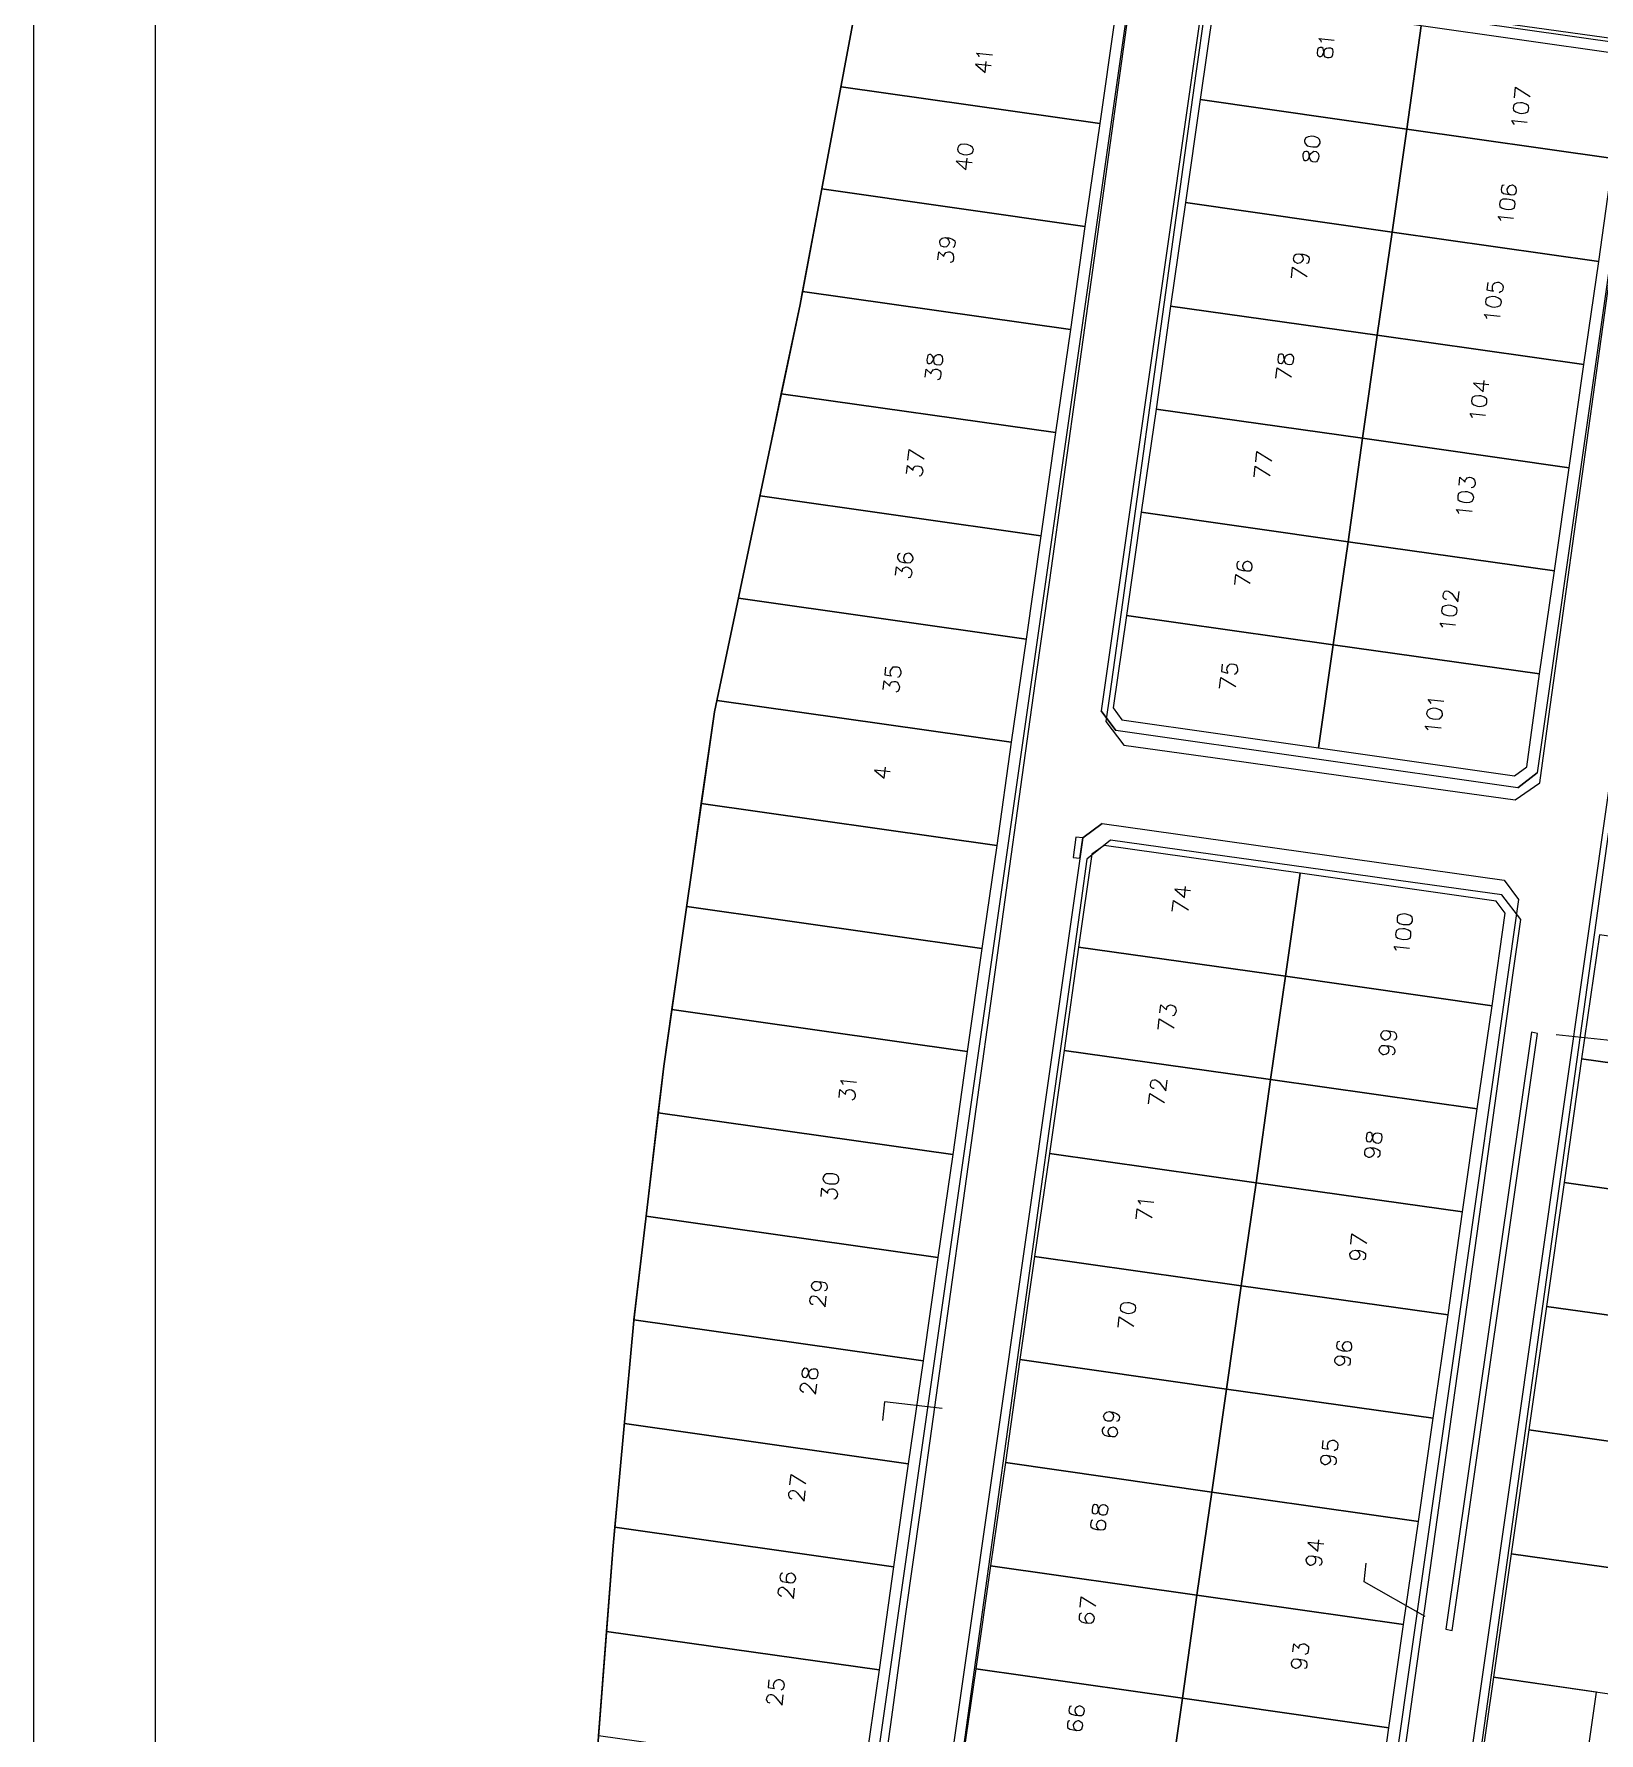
# Model space of a CAD drawing. Header units: metres. Extents: x 678 to 2349, y 417 to 1219.
# Drawn here: x 1831.5 to 1981.5, y 793 to 955.8 of the extents above; entities that cross this region are included whole.
import ezdxf

# ---------------------------------------------------------------- set-up
doc = ezdxf.new("R2010")
doc.units = ezdxf.units.M
doc.layers.add('BORDILLO', color=1, linetype='Continuous')
doc.layers.add('PDF2_area escolar', color=7, linetype='Continuous', true_color=0x989898)
doc.layers.add('PDF_Geometry', color=7, linetype='Continuous', true_color=0x797979)

# ---------------------------------------------------------------- blocks, each defined once
blk = doc.blocks.new('base')
at = {"layer": 'PDF_Geometry', "lineweight": 25, "extrusion": (-0.000787417, 0.063364, 0.99799), "elevation": 0.03}
for points in [[(-314.36, -197.29), (-299.6, -195.68), (-292.74, -194.19), (-282.66, -192.11), (-274.48, -190.36), (-258.04, -185.15), (-248.03, -180.61), (-240.54, -177.71), (-228.64, -174.04), (-222.73, -172.71), (-217.38, -171.04), (-209.93, -169.25), (-202.16, -164.76), (-196.2, -160.28), (-195.07, -159.82), (-178.09, -157.46), (-154.3, -156.61), (-136.67, -154.61), (-124.44, -153.16), (-118.07, -151.47), (-100.79, -146.65), (-80.95, -140.97), (-73.38, -139.33), (-61.69, -135.82), (-40.5, -131.6), (-37.73, -130.87), (-17.66, -129.44), (1.31, -127.46), (21.09, -124.93), (41.01, -122.83), (47.38, -123.46), (63.59, -123.19), (81.4, -124.31), (85.64, -96.07), (88.7, -66.39), (92.81, -40.78), (97.16, -22.39), (100.6, -1.56), (102.48, 8.32), (109.69, 37.36), (117.53, 76.62), (126.22, 115.64), (131.51, 149.59), (134.68, 173.97), (136.92, 195.59), (139.96, 229.68), (141.56, 250.68), (142.61, 271.37), (143.25, 283.21), (147.07, 312.94), (152.58, 355.63), (153.55, 396.04), (150.87, 418.02), (151.78, 438.64), (150.96, 458.03), (151.78, 438.64), (150.87, 418.02), (153.55, 396.04), (152.58, 355.63), (147.07, 312.94), (143.25, 283.21), (142.61, 271.37), (141.56, 250.68), (139.96, 229.68), (136.92, 195.59), (134.68, 173.97), (131.51, 149.59), (126.22, 115.64), (117.53, 76.62), (109.69, 37.36), (102.48, 8.32), (100.6, -1.56), (97.16, -22.39), (92.81, -40.78), (88.7, -66.39), (85.64, -96.07), (81.4, -124.31), (63.59, -123.19), (47.38, -123.46), (41.01, -122.83), (21.09, -124.93), (1.31, -127.46), (-17.66, -129.44), (-37.73, -130.87), (-40.5, -131.6), (-61.69, -135.82), (-73.38, -139.33), (-80.95, -140.97), (-100.79, -146.65), (-118.07, -151.47), (-124.44, -153.16), (-136.67, -154.61), (-154.3, -156.61), (-178.09, -157.46), (-195.07, -159.82), (-196.2, -160.28), (-202.16, -164.76), (-209.93, -169.25), (-217.38, -171.04), (-222.73, -172.71), (-228.64, -174.04), (-240.54, -177.71), (-248.03, -180.61), (-258.04, -185.15), (-274.48, -190.36), (-282.66, -192.11), (-292.74, -194.19), (-299.6, -195.68), (-314.36, -197.29), (-312.18, -178.45), (-309.15, -157.9), (-306.88, -132.9), (-305.82, -118), (-298.64, -78.8), (-291.06, -45.08), (-282.25, -15.12), (-275.64, 10.47), (-270.32, 33.9), (-263.82, 63.16), (-258.15, 86.41), (-284.42, 123.89)], [(129.33, 446.99), (130.72, 376.63), (119.72, 267.26), (72.74, -35.35), (74.13, -37.23), (92.98, -40.15)], [(78.6, 47.97), (76.72, 46.57), (38.3, 52.55), (36.9, 54.43), (47.47, 122.48), (49.35, 123.88), (87.77, 117.9), (89.17, 116.02)], [(76.72, 46.57), (78.6, 47.97), (89.17, 116.02), (87.77, 117.9)], [(67.27, 52.07), (67.3, 51.93), (67.51, 51.72), (66.04, 51.89)], [(98.94, 53.96), (100.45, 53.78), (99.52, 54.58), (99.4, 53.53)], [(100.08, 53.08), (100.11, 52.94), (100.32, 52.73), (98.81, 52.91)], [(8.71, 193.58), (-11.71, 61.96), (-10.36, 60.08), (28.1, 54.1), (29.98, 55.5), (58.5, 239.45)], [(48.84, 57.63), (48.72, 56.62), (47.34, 57.53)], [(48.87, 60.22), (48.95, 60.07), (49.1, 59.82), (47.64, 60)], [(100.89, 63.23), (102.4, 63.05), (101.48, 63.9), (101.35, 62.8)], [(49.94, 66.03), (50.13, 66.05), (50.2, 66.28), (50.22, 66.41), (50.2, 66.65), (49.99, 66.81), (49.63, 66.9), (49.26, 66.95), (48.98, 66.93), (48.83, 66.81), (48.76, 66.59), (48.75, 66.5), (48.77, 66.31), (48.89, 66.16), (49.11, 66.04), (49.15, 66.03), (49.39, 66.1), (49.55, 66.22), (49.66, 66.39), (49.67, 66.48), (49.61, 66.72), (49.49, 66.87), (49.26, 66.95)], [(50.3, 69.42), (50.33, 69.27), (50.53, 69.02), (49.07, 69.19)], [(103.56, 70.37), (103.34, 70.49), (103.22, 70.65), (103.15, 70.84), (103.16, 70.93), (103.28, 71.1), (103.44, 71.27), (103.67, 71.29), (103.72, 71.28), (103.94, 71.21), (104.05, 71.01), (104.08, 70.82), (104.07, 70.73), (104, 70.55), (103.84, 70.43), (103.56, 70.37), (103.19, 70.42), (102.84, 70.55), (102.63, 70.72), (102.6, 70.91), (102.62, 71.04), (102.69, 71.27), (102.84, 71.34)], [(104.28, 72.51), (104.19, 71.74), (103.69, 72.21), (103.67, 72.03), (103.56, 71.9), (103.5, 71.82), (103.26, 71.75), (103.13, 71.77), (102.91, 71.89), (102.79, 72.04), (102.77, 72.28), (102.79, 72.46), (102.86, 72.68), (102.97, 72.76), (103.11, 72.79)], [(69.67, 72.37), (69.45, 72.44), (69.33, 72.6), (69.26, 72.84), (69.27, 72.93), (69.39, 73.1), (69.54, 73.22), (69.78, 73.28), (69.83, 73.28), (70.04, 73.16), (70.16, 73.01), (70.19, 72.82), (70.18, 72.73), (70.1, 72.5), (69.95, 72.38), (69.67, 72.37), (69.31, 72.41), (68.95, 72.5), (68.73, 72.67), (68.71, 72.9), (68.73, 73.04), (68.8, 73.26), (68.95, 73.29)], [(70.41, 74.65), (70.29, 73.64), (68.91, 74.55)], [(51.62, 75.33), (51.71, 76.06), (51.07, 76.19), (51.16, 76.13), (51.18, 75.9), (51.15, 75.67), (51.08, 75.49), (50.93, 75.37), (50.69, 75.31), (50.55, 75.32), (50.33, 75.44), (50.21, 75.6), (50.14, 75.79), (50.17, 76.02), (50.29, 76.23), (50.39, 76.27), (50.53, 76.34)], [(51.76, 78.79), (51.79, 78.65), (51.99, 78.4), (50.48, 78.58)], [(105.64, 83.76), (105.54, 82.98), (105.04, 83.46), (105.02, 83.27), (104.91, 83.15), (104.86, 83.06), (104.62, 83), (104.48, 83.01), (104.26, 83.13), (104.14, 83.29), (104.12, 83.52), (104.15, 83.7), (104.22, 83.93), (104.32, 84.01), (104.46, 84.04)], [(72.03, 84.28), (71.91, 83.28), (70.54, 84.18)], [(51.64, 85.16), (53.11, 84.98), (52.19, 85.84), (52.06, 84.74)], [(53.23, 88.31), (53.3, 88.16), (53.46, 87.91), (52, 88.09)], [(107.38, 91.71), (107.26, 90.7), (105.84, 91.61)], [(74.06, 92.29), (73.94, 91.28), (72.52, 92.2)], [(107.54, 92.99), (107.44, 92.21), (106.9, 92.69), (106.88, 92.51), (106.81, 92.38), (106.71, 92.3), (106.52, 92.27), (106.34, 92.3), (106.16, 92.36), (106.04, 92.52), (105.98, 92.76), (106, 92.94), (106.12, 93.16), (106.18, 93.24), (106.32, 93.27)], [(74.24, 93.71), (74.11, 92.7), (72.69, 93.61)], [(54.61, 94.77), (54.52, 94), (54.02, 94.47), (54, 94.29), (53.89, 94.16), (53.83, 94.08), (53.59, 94.01), (53.45, 94.03), (53.24, 94.15), (53.12, 94.3), (53.05, 94.54), (53.07, 94.73), (53.19, 94.94), (53.3, 95.02), (53.44, 95.05)], [(54.66, 97.5), (54.69, 97.36), (54.89, 97.1), (53.38, 97.29)], [(108.23, 100.65), (108.37, 100.68), (108.49, 100.89), (108.51, 101.03), (108.44, 101.23), (108.28, 101.43), (107.91, 101.52), (107.55, 101.56), (107.27, 101.55), (107.11, 101.39), (107, 101.21), (106.99, 101.12), (107.06, 100.93), (107.18, 100.77), (107.35, 100.66), (107.44, 100.65), (107.68, 100.71), (107.83, 100.83), (107.9, 101.01), (107.91, 101.1), (107.89, 101.29), (107.77, 101.49), (107.55, 101.56)], [(75.77, 101.82), (75.91, 101.85), (75.99, 102.07), (76, 102.21), (75.98, 102.45), (75.77, 102.61), (75.41, 102.7), (75.09, 102.74), (74.77, 102.73), (74.61, 102.61), (74.54, 102.39), (74.53, 102.34), (74.55, 102.11), (74.67, 101.95), (74.89, 101.84), (74.98, 101.82), (75.18, 101.89), (75.33, 102.01), (75.45, 102.23), (75.45, 102.28), (75.39, 102.52), (75.27, 102.67), (75.09, 102.74)], [(108.71, 102.72), (108.62, 101.95), (108.07, 102.43), (108.05, 102.25), (107.99, 102.11), (107.88, 102.03), (107.69, 101.96), (107.51, 101.99), (107.34, 102.1), (107.21, 102.25), (107.15, 102.49), (107.17, 102.68), (107.29, 102.89), (107.35, 102.98), (107.49, 103.01)], [(76.22, 104.04), (76.11, 103.08), (74.73, 103.94)], [(55.93, 105.74), (56.02, 105.73), (56.15, 105.67), (56.24, 105.57), (56.26, 105.42), (56.23, 105.15), (56.17, 105.02), (56.07, 104.94), (55.92, 104.91), (55.79, 104.93), (55.66, 104.99), (55.44, 105.15), (54.85, 105.97), (54.72, 104.96)], [(56.34, 108.38), (56.42, 108.23), (56.57, 107.98), (55.11, 108.16)], [(109.77, 111.54), (109.86, 112.28), (109.23, 112.4), (109.27, 112.35), (109.33, 112.11), (109.3, 111.88), (109.19, 111.71), (109.03, 111.54), (108.84, 111.52), (108.66, 111.54), (108.48, 111.61), (108.37, 111.81), (108.3, 112), (108.32, 112.23), (108.44, 112.45), (108.49, 112.49), (108.64, 112.56)], [(77.79, 113.96), (77.67, 112.95), (76.24, 113.82)], [(77.51, 111.67), (77.6, 112.36), (76.97, 112.53), (77, 112.43), (77.07, 112.24), (77.04, 112.01), (76.92, 111.79), (76.77, 111.67), (76.58, 111.65), (76.4, 111.67), (76.22, 111.74), (76.1, 111.89), (76.04, 112.13), (76.07, 112.36), (76.18, 112.53), (76.24, 112.62), (76.38, 112.69)], [(110.03, 113.69), (109.93, 112.87), (109.39, 113.4), (109.36, 113.17), (109.3, 113.04), (109.2, 112.96), (109.01, 112.93), (108.83, 112.96), (108.65, 113.02), (108.54, 113.22), (108.47, 113.42), (108.49, 113.65), (108.61, 113.86), (108.66, 113.9), (108.81, 113.98)], [(57.55, 115.7), (57.62, 115.55), (57.82, 115.3), (56.32, 115.48)], [(57.86, 118.26), (57.93, 118.11), (58.13, 117.86), (56.62, 118.04)], [(109.45, 121.6), (110.96, 121.42), (110.04, 122.22), (109.91, 121.17)], [(49.35, 123.88), (47.47, 122.48)], [(91.09, 128.17), (91.73, 128.09), (92.02, 130.05), (91.38, 130.13), (91.09, 128.17), (89.21, 126.82), (50.75, 132.75), (49.4, 134.63), (67.75, 253.12), (69.64, 254.52), (108.1, 248.54), (109.45, 246.66)], [(89.21, 126.82), (91.09, 128.17), (109.45, 246.66), (108.1, 248.54)], [(82.59, 135.32), (82.47, 134.31), (81.05, 135.22)], [(80.83, 133.39), (82.33, 133.21), (81.41, 134.02), (81.28, 132.97)], [(61.14, 139.38), (61.22, 139.23), (61.37, 138.98), (59.91, 139.16)], [(84.09, 146.63), (83.97, 145.63), (82.55, 146.54)], [(83.9, 145.08), (83.81, 144.3), (83.26, 144.79), (83.24, 144.6), (83.18, 144.47), (83.08, 144.39), (82.88, 144.32), (82.75, 144.34), (82.53, 144.46), (82.41, 144.61), (82.34, 144.85), (82.37, 145.03), (82.49, 145.25), (82.54, 145.34), (82.69, 145.37)], [(62.21, 147.05), (61.98, 147.12), (61.86, 147.27), (61.84, 147.51), (61.86, 147.6), (61.92, 147.77), (62.08, 147.9), (62.32, 147.96), (62.41, 147.95), (62.58, 147.83), (62.7, 147.68), (62.77, 147.49), (62.76, 147.4), (62.64, 147.18), (62.49, 147.06), (62.21, 147.05), (61.84, 147.09), (61.48, 147.18), (61.31, 147.34), (61.25, 147.58), (61.27, 147.71), (61.39, 147.93), (61.53, 147.96)], [(45.95, 147.61), (36.86, 148.71), (37.04, 150.22)], [(62.38, 148.46), (62.15, 148.54), (62.03, 148.69), (62.02, 148.92), (62.03, 149.01), (62.09, 149.19), (62.25, 149.31), (62.49, 149.38), (62.58, 149.37), (62.75, 149.25), (62.87, 149.1), (62.94, 148.9), (62.93, 148.81), (62.81, 148.6), (62.66, 148.47), (62.38, 148.46), (62.01, 148.51), (61.65, 148.6), (61.48, 148.76), (61.42, 148.99), (61.44, 149.13), (61.56, 149.35), (61.7, 149.38)], [(114.32, 151.57), (114.35, 151.43), (114.55, 151.17), (113.04, 151.35)], [(84.54, 152.33), (84.64, 152.32), (84.77, 152.26), (84.85, 152.15), (84.88, 152.01), (84.84, 151.74), (84.78, 151.61), (84.68, 151.53), (84.54, 151.5), (84.4, 151.51), (84.27, 151.57), (84.06, 151.74), (83.41, 152.56), (83.29, 151.55)], [(114.74, 152.82), (114.65, 152.04), (114.11, 152.52), (114.08, 152.3), (114.02, 152.16), (113.92, 152.13), (113.73, 152.06), (113.54, 152.08), (113.37, 152.2), (113.25, 152.35), (113.18, 152.54), (113.21, 152.77), (113.33, 152.99), (113.38, 153.03), (113.53, 153.1)], [(85.09, 153.79), (84.97, 152.79), (83.55, 153.7)], [(63.88, 158.25), (63.71, 158.36), (63.59, 158.52), (63.52, 158.76), (63.53, 158.8), (63.65, 159.02), (63.8, 159.14), (64, 159.21), (64.09, 159.2), (64.31, 159.08), (64.43, 158.93), (64.44, 158.69), (64.44, 158.65), (64.37, 158.42), (64.21, 158.3), (63.88, 158.25), (63.56, 158.29), (63.21, 158.42), (62.99, 158.59), (62.98, 158.82), (62.99, 158.96), (63.06, 159.14), (63.21, 159.21)], [(116.58, 162.29), (116.49, 161.51), (115.94, 161.99), (115.92, 161.81), (115.86, 161.68), (115.76, 161.6), (115.57, 161.58), (115.43, 161.59), (115.21, 161.67), (115.09, 161.82), (115.02, 162.06), (115.05, 162.29), (115.16, 162.46), (115.22, 162.55), (115.36, 162.57)], [(85.97, 163.43), (86, 163.28), (86.21, 163.07), (84.7, 163.25)], [(86.42, 164.81), (86.3, 163.85), (84.88, 164.72)], [(65.88, 167.52), (65.76, 166.51), (64.34, 167.42)], [(65.44, 168.08), (65.22, 168.2), (65.1, 168.35), (65.03, 168.55), (65.04, 168.64), (65.16, 168.85), (65.31, 168.98), (65.55, 168.99), (65.59, 168.99), (65.81, 168.91), (65.94, 168.76), (66, 168.52), (65.99, 168.43), (65.87, 168.26), (65.72, 168.14), (65.44, 168.08), (65.07, 168.12), (64.72, 168.26), (64.5, 168.42), (64.48, 168.61), (64.5, 168.75), (64.57, 168.97), (64.76, 169.04)], [(117.05, 170.44), (116.83, 170.51), (116.71, 170.67), (116.69, 170.9), (116.7, 170.99), (116.77, 171.17), (116.92, 171.29), (117.16, 171.35), (117.25, 171.34), (117.43, 171.23), (117.55, 171.08), (117.62, 170.88), (117.61, 170.79), (117.49, 170.57), (117.33, 170.45), (117.05, 170.44), (116.69, 170.48), (116.33, 170.57), (116.16, 170.73), (116.1, 170.97), (116.11, 171.11), (116.23, 171.33), (116.37, 171.36)], [(117.46, 172.66), (117.55, 172.65), (117.68, 172.59), (117.72, 172.49), (117.79, 172.34), (117.76, 172.07), (117.65, 171.94), (117.59, 171.86), (117.45, 171.83), (117.31, 171.85), (117.14, 171.91), (116.97, 172.07), (116.33, 172.89), (116.21, 171.89)], [(88.27, 175.2), (88.15, 174.2), (86.78, 175.11)], [(67.09, 176.83), (67.29, 176.9), (67.35, 177.08), (67.38, 177.26), (67.35, 177.45), (67.14, 177.61), (66.79, 177.75), (66.42, 177.79), (66.14, 177.73), (65.98, 177.61), (65.91, 177.44), (65.9, 177.34), (65.92, 177.11), (66.04, 176.96), (66.26, 176.88), (66.31, 176.88), (66.54, 176.9), (66.7, 177.02), (66.82, 177.23), (66.83, 177.33), (66.76, 177.52), (66.64, 177.67), (66.42, 177.79)], [(66.98, 178.23), (66.81, 178.3), (66.64, 178.46), (66.62, 178.69), (66.63, 178.79), (66.7, 178.96), (66.9, 179.08), (67.09, 179.15), (67.19, 179.14), (67.36, 179.02), (67.52, 178.86), (67.55, 178.68), (67.54, 178.58), (67.46, 178.36), (67.26, 178.25), (66.98, 178.23), (66.62, 178.28), (66.3, 178.36), (66.09, 178.53), (66.07, 178.76), (66.09, 178.9), (66.16, 179.12), (66.31, 179.15)], [(118.47, 181.07), (118.56, 181.06), (118.69, 180.95), (118.73, 180.9), (118.81, 180.75), (118.77, 180.48), (118.66, 180.31), (118.61, 180.27), (118.46, 180.19), (118.32, 180.21), (118.15, 180.32), (117.98, 180.48), (117.34, 181.26), (117.22, 180.3)], [(105.23, 182.81), (110.76, 182.09), (110.97, 183.88)], [(89.66, 184.78), (89.8, 184.81), (89.92, 185.02), (89.94, 185.16), (89.87, 185.4), (89.71, 185.56), (89.35, 185.65), (88.98, 185.69), (88.7, 185.68), (88.55, 185.56), (88.43, 185.34), (88.42, 185.3), (88.49, 185.06), (88.61, 184.9), (88.83, 184.78), (88.87, 184.78), (89.11, 184.84), (89.26, 184.96), (89.38, 185.18), (89.39, 185.23), (89.32, 185.47), (89.2, 185.62), (88.98, 185.69)], [(89.2, 183.3), (88.99, 183.42), (88.87, 183.57), (88.84, 183.76), (88.85, 183.85), (88.93, 184.08), (89.08, 184.2), (89.31, 184.21), (89.4, 184.2), (89.58, 184.14), (89.7, 183.98), (89.77, 183.74), (89.76, 183.65), (89.64, 183.48), (89.49, 183.36), (89.2, 183.3), (88.84, 183.34), (88.53, 183.47), (88.32, 183.64), (88.25, 183.83), (88.27, 184.02), (88.38, 184.19), (88.53, 184.26)], [(68.79, 186.32), (68.88, 187.05), (68.25, 187.17), (68.33, 187.11), (68.35, 186.88), (68.32, 186.65), (68.25, 186.47), (68.1, 186.35), (67.86, 186.29), (67.72, 186.31), (67.51, 186.42), (67.39, 186.58), (67.36, 186.77), (67.39, 187), (67.46, 187.22), (67.56, 187.25), (67.71, 187.33)], [(68.45, 187.75), (68.28, 187.82), (68.16, 187.97), (68.09, 188.21), (68.1, 188.3), (68.22, 188.47), (68.37, 188.59), (68.56, 188.66), (68.66, 188.65), (68.87, 188.53), (68.99, 188.38), (69.02, 188.19), (69.01, 188.1), (68.93, 187.88), (68.78, 187.76), (68.45, 187.75), (68.13, 187.79), (67.77, 187.88), (67.56, 188.04), (67.54, 188.28), (67.56, 188.41), (67.63, 188.64), (67.78, 188.66)], [(119.91, 189.94), (119.79, 188.94), (118.37, 189.85)], [(119.71, 191.31), (119.8, 191.3), (119.93, 191.24), (119.96, 191.14), (120.04, 190.99), (120.01, 190.72), (119.9, 190.59), (119.84, 190.51), (119.7, 190.48), (119.56, 190.49), (119.38, 190.56), (119.22, 190.72), (118.57, 191.54), (118.45, 190.53)], [(90.92, 193.71), (91.06, 193.74), (91.14, 193.96), (91.15, 194.1), (91.14, 194.34), (90.92, 194.5), (90.56, 194.59), (90.2, 194.63), (89.92, 194.62), (89.76, 194.5), (89.69, 194.28), (89.68, 194.19), (89.7, 194), (89.82, 193.84), (90.04, 193.73), (90.09, 193.72), (90.33, 193.78), (90.48, 193.9), (90.59, 194.08), (90.61, 194.17), (90.54, 194.41), (90.42, 194.56), (90.2, 194.63)], [(68.83, 196.28), (70.34, 196.1), (69.42, 196.95), (69.29, 195.85)], [(69.99, 197.39), (69.81, 197.46), (69.64, 197.62), (69.63, 197.85), (69.63, 197.9), (69.7, 198.12), (69.9, 198.24), (70.1, 198.31), (70.19, 198.3), (70.36, 198.18), (70.48, 198.03), (70.55, 197.79), (70.54, 197.74), (70.42, 197.53), (70.27, 197.41), (69.99, 197.39), (69.62, 197.44), (69.31, 197.52), (69.1, 197.69), (69.03, 197.93), (69.05, 198.06), (69.17, 198.28), (69.31, 198.31)], [(59.2, 203.33), (65.01, 199.94), (64.79, 198.16)], [(120.7, 198.42), (120.85, 198.45), (120.96, 198.67), (120.98, 198.81), (120.92, 199.05), (120.75, 199.21), (120.39, 199.3), (120.02, 199.34), (119.75, 199.33), (119.59, 199.21), (119.47, 198.99), (119.47, 198.94), (119.53, 198.71), (119.65, 198.55), (119.87, 198.43), (119.91, 198.43), (120.15, 198.49), (120.31, 198.61), (120.38, 198.83), (120.39, 198.88), (120.37, 199.11), (120.25, 199.27), (120.02, 199.34)], [(120.83, 200.64), (120.92, 200.62), (121.05, 200.52), (121.09, 200.47), (121.16, 200.32), (121.13, 200.04), (121.02, 199.87), (120.96, 199.83), (120.82, 199.76), (120.68, 199.77), (120.51, 199.89), (120.34, 200.05), (119.7, 200.86), (119.58, 199.86)], [(92.25, 202.04), (92.13, 201.03), (90.75, 201.94)], [(8.56, 202.89), (65.66, 264.23), (104.99, 258.14), (106.87, 259.49), (108.31, 268.73), (119.23, 377.08), (117.81, 447.54)], [(92.13, 202.61), (92.28, 202.68), (92.35, 202.91), (92.37, 203.04), (92.35, 203.23), (92.14, 203.44), (91.78, 203.53), (91.46, 203.57), (91.18, 203.56), (90.98, 203.4), (90.91, 203.22), (90.9, 203.13), (90.92, 202.94), (91.08, 202.74), (91.26, 202.67), (91.35, 202.66), (91.54, 202.68), (91.7, 202.85), (91.81, 203.02), (91.82, 203.11), (91.75, 203.3), (91.64, 203.5), (91.46, 203.57)], [(71.93, 206.57), (71.83, 205.8), (71.34, 206.27), (71.31, 206.05), (71.2, 205.92), (71.15, 205.88), (70.91, 205.82), (70.77, 205.83), (70.56, 205.95), (70.43, 206.1), (70.41, 206.29), (70.44, 206.52), (70.51, 206.74), (70.61, 206.78), (70.76, 206.85)], [(71.55, 207.27), (71.33, 207.34), (71.2, 207.5), (71.14, 207.73), (71.15, 207.78), (71.27, 208), (71.42, 208.12), (71.66, 208.18), (71.7, 208.18), (71.92, 208.06), (72.04, 207.9), (72.06, 207.67), (72.06, 207.62), (71.98, 207.4), (71.83, 207.28), (71.55, 207.27), (71.18, 207.31), (70.82, 207.4), (70.61, 207.57), (70.59, 207.8), (70.61, 207.94), (70.68, 208.16), (70.82, 208.19)], [(122.16, 208.64), (122.25, 209.37), (121.62, 209.49), (121.66, 209.44), (121.72, 209.2), (121.7, 209.02), (121.58, 208.8), (121.43, 208.68), (121.23, 208.61), (121.1, 208.63), (120.88, 208.74), (120.76, 208.9), (120.7, 209.14), (120.72, 209.32), (120.84, 209.54), (120.89, 209.58), (121.04, 209.65)], [(122.06, 210.87), (122.15, 210.86), (122.29, 210.8), (122.32, 210.7), (122.4, 210.56), (122.36, 210.28), (122.26, 210.16), (122.2, 210.07), (122.06, 210.04), (121.92, 210.06), (121.74, 210.12), (121.58, 210.28), (120.93, 211.1), (120.81, 210.1)], [(93.21, 211.52), (93.35, 211.55), (93.42, 211.77), (93.44, 211.91), (93.42, 212.15), (93.21, 212.31), (92.85, 212.4), (92.53, 212.44), (92.25, 212.43), (92.05, 212.31), (91.98, 212.09), (91.96, 212), (91.99, 211.81), (92.15, 211.65), (92.33, 211.54), (92.42, 211.52), (92.61, 211.59), (92.77, 211.71), (92.88, 211.89), (92.89, 211.98), (92.83, 212.22), (92.71, 212.37), (92.53, 212.44)], [(93.38, 212.94), (93.52, 212.97), (93.59, 213.19), (93.61, 213.33), (93.59, 213.56), (93.38, 213.73), (93.02, 213.82), (92.7, 213.86), (92.42, 213.84), (92.22, 213.73), (92.15, 213.5), (92.14, 213.41), (92.16, 213.22), (92.33, 213.07), (92.5, 212.95), (92.59, 212.94), (92.78, 213.01), (92.94, 213.13), (93.05, 213.3), (93.06, 213.39), (93, 213.63), (92.88, 213.79), (92.7, 213.86)]]:
    blk.add_lwpolyline(points, dxfattribs=at)
for points in [[(113.35, 55.79), (111.42, 45.96), (87.07, 49.73), (88.58, 59.61)], [(59.2, 60.51), (57.68, 50.63), (76.44, 47.72), (77.56, 48.56), (78.95, 57.43)], [(39.45, 63.58), (38.05, 54.71), (38.88, 53.54), (57.68, 50.63), (59.2, 60.51)], [(67.68, 53.13), (67.65, 53.32), (67.48, 53.44), (67.35, 53.45), (67.2, 53.38), (67.14, 53.25), (67.01, 52.98), (66.94, 52.76), (66.78, 52.64), (66.6, 52.62), (66.41, 52.64), (66.28, 52.7), (66.2, 52.8), (66.18, 52.99), (66.22, 53.31), (66.28, 53.49), (66.39, 53.57), (66.53, 53.6), (66.71, 53.58), (66.89, 53.51), (67.01, 53.35), (67.03, 53.12), (67.09, 52.83), (67.11, 52.69), (67.24, 52.58), (67.38, 52.57), (67.57, 52.64), (67.64, 52.81)], [(115.32, 65.57), (113.35, 55.79), (88.58, 59.61), (90.14, 69.49)], [(60.71, 70.39), (59.2, 60.51), (78.95, 57.43), (80.47, 67.31)], [(48.96, 58.64), (48.93, 58.82), (48.72, 58.99), (48.37, 59.12), (48.18, 59.15), (47.81, 59.1), (47.56, 58.99), (47.5, 58.81), (47.47, 58.63), (47.5, 58.44), (47.71, 58.28), (48.06, 58.14), (48.25, 58.12), (48.62, 58.17), (48.87, 58.28), (48.94, 58.45)], [(69.02, 61.6), (68.95, 61.79), (68.75, 62), (68.43, 62.09), (68.2, 62.11), (67.83, 62.11), (67.63, 61.95), (67.51, 61.78), (67.5, 61.64), (67.56, 61.4), (67.73, 61.24), (68.08, 61.11), (68.31, 61.08), (68.64, 61.13), (68.89, 61.24), (69.01, 61.46)], [(40.96, 73.46), (39.45, 63.58), (59.2, 60.51), (60.71, 70.39)], [(102.26, 61.9), (102.2, 62.14), (102.03, 62.3), (101.68, 62.44), (101.45, 62.47), (101.12, 62.41), (100.87, 62.3), (100.75, 62.09), (100.74, 61.95), (100.81, 61.76), (101.02, 61.59), (101.33, 61.46), (101.56, 61.43), (101.93, 61.48), (102.13, 61.6), (102.24, 61.77)], [(69.2, 63.06), (69.13, 63.3), (69.01, 63.41), (68.87, 63.42), (68.72, 63.35), (68.62, 63.22), (68.54, 62.95), (68.42, 62.74), (68.26, 62.62), (68.12, 62.54), (67.89, 62.57), (67.76, 62.68), (67.72, 62.73), (67.66, 62.97), (67.69, 63.24), (67.81, 63.46), (67.87, 63.54), (68.01, 63.57), (68.24, 63.55), (68.37, 63.48), (68.48, 63.28), (68.55, 63.09), (68.57, 62.81), (68.64, 62.62), (68.77, 62.56), (68.9, 62.54), (69.05, 62.57), (69.17, 62.79)], [(117.29, 75.4), (115.32, 65.57), (90.14, 69.49), (91.66, 79.37)], [(62.28, 80.26), (60.71, 70.39), (80.47, 67.31), (82.04, 77.23)], [(50.39, 67.83), (50.37, 68.06), (50.16, 68.23), (49.8, 68.32), (49.57, 68.35), (49.25, 68.34), (49, 68.23), (48.93, 68.01), (48.91, 67.87), (48.93, 67.63), (49.14, 67.47), (49.46, 67.39), (49.68, 67.36), (50.06, 67.36), (50.3, 67.47), (50.37, 67.69)], [(42.52, 83.34), (40.96, 73.46), (60.71, 70.39), (62.28, 80.26)], [(119.44, 85.2), (117.53, 76.62), (117.29, 75.4), (91.66, 79.37), (93.22, 89.24)], [(63.79, 90.14), (62.28, 80.26), (82.04, 77.23), (83.55, 87.11)], [(51.84, 77.21), (51.82, 77.4), (51.61, 77.56), (51.25, 77.7), (51.03, 77.72), (50.69, 77.67), (50.45, 77.56), (50.34, 77.39), (50.31, 77.21), (50.38, 77.01), (50.6, 76.85), (50.9, 76.72), (51.13, 76.69), (51.51, 76.74), (51.75, 76.85), (51.82, 77.02)], [(44.04, 93.22), (42.52, 83.34), (62.28, 80.26), (63.79, 90.14)], [(105.44, 82.11), (105.42, 82.34), (105.29, 82.45), (105.16, 82.47), (105.01, 82.39), (104.9, 82.27), (104.78, 82.01), (104.7, 81.78), (104.55, 81.66), (104.4, 81.59), (104.17, 81.61), (104.05, 81.72), (103.97, 81.82), (103.94, 82.01), (103.97, 82.29), (104.05, 82.51), (104.15, 82.59), (104.29, 82.62), (104.52, 82.59), (104.65, 82.53), (104.77, 82.38), (104.79, 82.14), (104.85, 81.86), (104.93, 81.71), (105.05, 81.6), (105.19, 81.58), (105.34, 81.66), (105.4, 81.84)], [(71.82, 82.5), (71.8, 82.73), (71.67, 82.84), (71.49, 82.86), (71.34, 82.79), (71.28, 82.66), (71.16, 82.39), (71.08, 82.17), (70.93, 82.05), (70.74, 81.98), (70.55, 82), (70.43, 82.11), (70.34, 82.17), (70.32, 82.4), (70.36, 82.67), (70.43, 82.9), (70.53, 82.98), (70.67, 83.01), (70.86, 82.98), (71.03, 82.92), (71.15, 82.72), (71.17, 82.53), (71.23, 82.24), (71.26, 82.06), (71.39, 81.99), (71.57, 81.97), (71.71, 82), (71.79, 82.22)], [(121.59, 94.96), (119.44, 85.2), (93.22, 89.24), (94.73, 99.12)], [(53.31, 86.68), (53.29, 86.91), (53.08, 87.07), (52.73, 87.21), (52.54, 87.23), (52.17, 87.18), (51.92, 87.07), (51.85, 86.85), (51.83, 86.71), (51.85, 86.53), (52.07, 86.36), (52.42, 86.23), (52.6, 86.2), (52.98, 86.25), (53.23, 86.36), (53.29, 86.54)], [(65.31, 100.07), (63.79, 90.14), (83.55, 87.11), (85.11, 96.99)], [(45.55, 103.1), (44.04, 93.22), (63.79, 90.14), (65.31, 100.07)], [(54.75, 95.92), (54.73, 96.15), (54.52, 96.31), (54.16, 96.4), (53.93, 96.43), (53.6, 96.42), (53.36, 96.31), (53.24, 96.1), (53.22, 95.96), (53.29, 95.72), (53.5, 95.56), (53.81, 95.43), (54.04, 95.4), (54.41, 95.45), (54.66, 95.56), (54.73, 95.78)], [(123.79, 104.75), (121.59, 94.96), (94.73, 99.12), (96.26, 109.05)], [(66.87, 109.94), (65.31, 100.07), (85.11, 96.99), (86.63, 106.87)], [(47.11, 112.97), (45.55, 103.1), (65.31, 100.07), (66.87, 109.94)], [(125.95, 114.56), (123.79, 104.75), (96.26, 109.05), (97.82, 118.92)], [(56.43, 106.8), (56.41, 106.98), (56.19, 107.15), (55.84, 107.28), (55.66, 107.31), (55.28, 107.26), (55.03, 107.15), (54.97, 106.97), (54.95, 106.83), (54.97, 106.6), (55.18, 106.44), (55.54, 106.3), (55.72, 106.28), (56.09, 106.33), (56.34, 106.44), (56.41, 106.66)], [(68.39, 119.82), (66.87, 109.94), (86.63, 106.87), (88.02, 115.74), (87.19, 116.91)], [(48.46, 121.9), (47.11, 112.97), (66.87, 109.94), (68.39, 119.82), (49.63, 122.73)], [(127.6, 124.42), (126.22, 115.64), (125.95, 114.56), (97.82, 118.92), (99.33, 128.8)], [(57.99, 116.67), (57.92, 116.86), (57.71, 117.07), (57.4, 117.16), (57.17, 117.19), (56.8, 117.18), (56.6, 117.02), (56.48, 116.85), (56.47, 116.71), (56.53, 116.48), (56.7, 116.32), (57.05, 116.18), (57.28, 116.15), (57.61, 116.21), (57.85, 116.32), (57.97, 116.53)], [(129.11, 134.3), (127.6, 124.42), (99.33, 128.8), (100.89, 138.67)], [(71.81, 141.71), (70.3, 131.83), (89.05, 128.93), (90.22, 129.76), (91.62, 138.68)], [(52.06, 144.79), (50.71, 135.91), (51.54, 134.74), (70.3, 131.83), (71.81, 141.71)], [(130.67, 144.18), (129.11, 134.3), (100.89, 138.67), (102.41, 148.55)], [(61.06, 136.38), (61.04, 136.57), (60.83, 136.78), (60.47, 136.87), (60.29, 136.89), (59.92, 136.89), (59.67, 136.73), (59.6, 136.56), (59.58, 136.42), (59.6, 136.18), (59.81, 136.02), (60.17, 135.88), (60.35, 135.86), (60.73, 135.91), (60.97, 136.02), (61.04, 136.24)], [(61.23, 137.8), (61.21, 138.03), (61, 138.19), (60.64, 138.28), (60.46, 138.31), (60.09, 138.3), (59.84, 138.2), (59.77, 137.97), (59.75, 137.83), (59.77, 137.6), (59.98, 137.44), (60.34, 137.3), (60.52, 137.28), (60.9, 137.33), (61.14, 137.44), (61.21, 137.66)], [(23.74, 153.02), (21.95, 141.18), (41.7, 138.11), (43.55, 149.99)], [(73.37, 151.59), (71.81, 141.71), (91.62, 138.68), (93.13, 148.56)], [(53.62, 154.66), (52.06, 144.79), (71.81, 141.71), (73.37, 151.59)], [(132.1, 154.07), (131.51, 149.59), (130.67, 144.18), (102.41, 148.55), (103.92, 158.43)], [(57.22, 204.59), (56.63, 204.71), (47.75, 147.49), (48.33, 147.37)], [(74.89, 161.51), (73.37, 151.59), (93.13, 148.56), (94.65, 158.44)], [(25.59, 164.9), (23.74, 153.02), (43.55, 149.99), (45.35, 161.83)], [(55.13, 164.54), (53.62, 154.66), (73.37, 151.59), (74.89, 161.51)], [(133.38, 163.97), (132.1, 154.07), (103.92, 158.43), (105.48, 168.31)], [(64.28, 157.37), (64.26, 157.56), (64.13, 157.66), (63.95, 157.69), (63.8, 157.61), (63.74, 157.48), (63.62, 157.22), (63.54, 156.99), (63.39, 156.87), (63.2, 156.85), (63.02, 156.87), (62.89, 156.93), (62.81, 157.04), (62.79, 157.27), (62.82, 157.54), (62.89, 157.72), (62.99, 157.8), (63.14, 157.88), (63.32, 157.85), (63.49, 157.74), (63.62, 157.59), (63.63, 157.35), (63.69, 157.07), (63.72, 156.93), (63.85, 156.82), (64.03, 156.8), (64.18, 156.87), (64.25, 157.09)], [(76.45, 171.39), (74.89, 161.51), (94.65, 158.44), (96.21, 168.31)], [(116.38, 160.6), (116.31, 160.84), (116.15, 161), (115.79, 161.09), (115.56, 161.11), (115.19, 161.11), (114.99, 161), (114.87, 160.78), (114.85, 160.64), (114.92, 160.4), (115.08, 160.24), (115.44, 160.15), (115.67, 160.13), (116.04, 160.13), (116.24, 160.24), (116.36, 160.46)], [(56.65, 174.42), (55.13, 164.54), (74.89, 161.51), (76.45, 171.39)], [(27.43, 176.74), (25.59, 164.9), (45.35, 161.83), (47.19, 173.71)], [(134.68, 173.93), (133.38, 163.97), (105.48, 168.31), (107, 178.19)], [(77.97, 181.27), (76.45, 171.39), (96.21, 168.31), (97.72, 178.19)], [(58.21, 184.3), (56.65, 174.42), (76.45, 171.39), (77.97, 181.27)], [(88.05, 173.38), (88.03, 173.56), (87.82, 173.73), (87.46, 173.87), (87.28, 173.89), (86.9, 173.84), (86.66, 173.73), (86.59, 173.55), (86.57, 173.37), (86.59, 173.18), (86.8, 173.02), (87.16, 172.88), (87.34, 172.86), (87.72, 172.91), (87.96, 173.02), (88.03, 173.19)], [(29.28, 188.62), (27.43, 176.74), (47.19, 173.71), (49.04, 185.54)], [(135.69, 183.87), (134.68, 173.97), (134.68, 173.93), (107, 178.19), (108.56, 188.06)], [(79.48, 191.15), (77.97, 181.27), (97.72, 178.19), (99.24, 188.07)], [(118.63, 179.34), (118.57, 179.53), (118.44, 179.64), (118.3, 179.66), (118.15, 179.58), (118.05, 179.45), (117.97, 179.19), (117.85, 178.97), (117.69, 178.85), (117.55, 178.82), (117.32, 178.85), (117.19, 178.91), (117.16, 179.01), (117.09, 179.2), (117.13, 179.52), (117.24, 179.69), (117.3, 179.78), (117.44, 179.81), (117.67, 179.78), (117.8, 179.72), (117.92, 179.56), (117.98, 179.32), (118, 179.04), (118.07, 178.9), (118.2, 178.79), (118.33, 178.77), (118.48, 178.85), (118.6, 179.02)], [(59.73, 194.22), (58.21, 184.3), (77.97, 181.27), (79.48, 191.15)], [(136.75, 193.8), (135.69, 183.87), (108.56, 188.06), (110.07, 197.94)], [(31.13, 200.45), (29.28, 188.62), (49.04, 185.54), (50.89, 197.42)], [(81.04, 201.02), (79.48, 191.15), (99.24, 188.07), (100.8, 197.95)], [(61.29, 204.1), (59.73, 194.22), (79.48, 191.15), (81.04, 201.02)], [(90.99, 192.73), (90.97, 192.96), (90.84, 193.07), (90.66, 193.09), (90.51, 193.02), (90.45, 192.89), (90.33, 192.62), (90.25, 192.4), (90.1, 192.28), (89.91, 192.21), (89.72, 192.23), (89.6, 192.34), (89.52, 192.44), (89.49, 192.63), (89.53, 192.91), (89.6, 193.13), (89.7, 193.21), (89.84, 193.24), (90.03, 193.22), (90.2, 193.15), (90.32, 193), (90.34, 192.76), (90.4, 192.48), (90.43, 192.33), (90.56, 192.23), (90.74, 192.2), (90.89, 192.28), (90.96, 192.46)], [(137.67, 203.8), (136.92, 195.59), (136.75, 193.8), (110.07, 197.94), (111.59, 207.82)], [(32.98, 212.33), (31.13, 200.45), (50.89, 197.42), (52.73, 209.26)], [(82.56, 210.9), (81.04, 201.02), (100.8, 197.95), (102.31, 207.83)], [(62.8, 213.98), (61.29, 204.1), (81.04, 201.02), (82.56, 210.9)], [(138.55, 213.8), (137.67, 203.8), (111.59, 207.82), (113.15, 217.7)], [(84.07, 220.78), (82.56, 210.9), (102.31, 207.83), (103.87, 217.7)], [(42.86, 210.82), (52.73, 209.26), (55.81, 229.01), (45.93, 230.57)], [(64.32, 223.86), (62.8, 213.98), (82.56, 210.9), (84.07, 220.78)]]:
    blk.add_lwpolyline(points, close=True, dxfattribs=at)

msp = doc.modelspace()

# ---------------------------------------------------------------- linework, layer by layer
for points in [[(1831.48539, 1187.56339), (2219.9288, 1187.56339), (2219.9288, 688.13615), (1831.48539, 688.13615)], [(1843.12079, 1178.61308), (2210.97849, 1178.61308), (2210.97849, 697.08646), (1843.12079, 697.08646)]]:
    msp.add_lwpolyline(points, close=True)
at = {"layer": 'BORDILLO', "color": 1, "elevation": 1029.70653}
msp.add_lwpolyline([(1909.05187, 761.18539), (1910.92285, 774.66227), (1912.30477, 784.58107), (1913.67476, 794.48697), (1915.0348, 804.39322), (1916.43476, 814.29498), (1917.80477, 824.20007), (1919.18477, 834.10507), (1920.55788, 844.01012), (1921.93477, 853.91504), (1923.30985, 863.81988), (1924.68577, 873.74272), (1926.06179, 883.63863), (1927.43781, 893.53454), (1928.8138, 903.43941), (1930.18978, 913.3443), (1931.56577, 923.24918), (1932.94175, 933.15407), (1934.31774, 943.05895), (1935.69373, 952.96389), (1937.06786, 962.85501)], dxfattribs=at)
at = {"layer": 'BORDILLO', "elevation": 1011.104}
msp.add_lwpolyline([(1985.15117, 951.5886), (1985.27719, 952.48535), (1983.10828, 955.30425), (1973.20297, 956.67715), (1964.84571, 957.83549), (1956.46811, 958.98919), (1946.56394, 960.37028), (1943.67161, 958.06561), (1942.82721, 951.98727), (1941.4512, 942.08227), (1940.0752, 932.17727), (1938.6992, 922.27227), (1937.3232, 912.36727), (1935.94719, 902.46227), (1934.57119, 892.55727), (1934.20378, 889.91247), (1935.90803, 887.63651), (1945.8122, 886.25541), (1954.66803, 885.02051), (1963.5239, 883.7856), (1973.42807, 882.40451), (1975.77026, 884.02089), (1976.65019, 890.37142), (1984.90004, 949.80155)], close=True, dxfattribs=at)
at = {"layer": 'BORDILLO'}
for points, elevation in [([(2017.11989, 824.19769), (2034.0363, 945.78883), (2032.81371, 947.41754), (1994.23783, 952.76891), (1992.3972, 951.41265), (1966.87242, 767.98427), (2017.11989, 824.19769)], 1007.297), ([(1959.74609, 768.99554), (1964.24014, 801.23113), (1967.65711, 825.78727), (1969.76324, 840.84799), (1973.20357, 865.61014), (1973.95462, 870.91733), (1972.15746, 873.29267), (1962.25329, 874.67376), (1953.40225, 875.908), (1944.46237, 877.15463), (1934.63743, 878.52467), (1932.37103, 876.71964), (1931.81933, 872.74827), (1930.44333, 862.84327), (1929.06732, 852.93827), (1927.69132, 843.03327), (1926.31532, 833.12827), (1924.93932, 823.22327), (1923.56331, 813.31827), (1922.18773, 803.41627), (1920.81159, 793.51027), (1919.43545, 783.60427), (1918.05945, 773.69927), (1916.23646, 760.57671)], 997.581)]:
    msp.add_lwpolyline(points, dxfattribs=dict(at, elevation=elevation))

# ---------------------------------------------------------------- block references
at = {"layer": 'PDF2_area escolar'}
msp.add_blockref('base', (2021.46982, 1007.79727, 999.038), dxfattribs=at)

doc.saveas('drawing.dxf')
